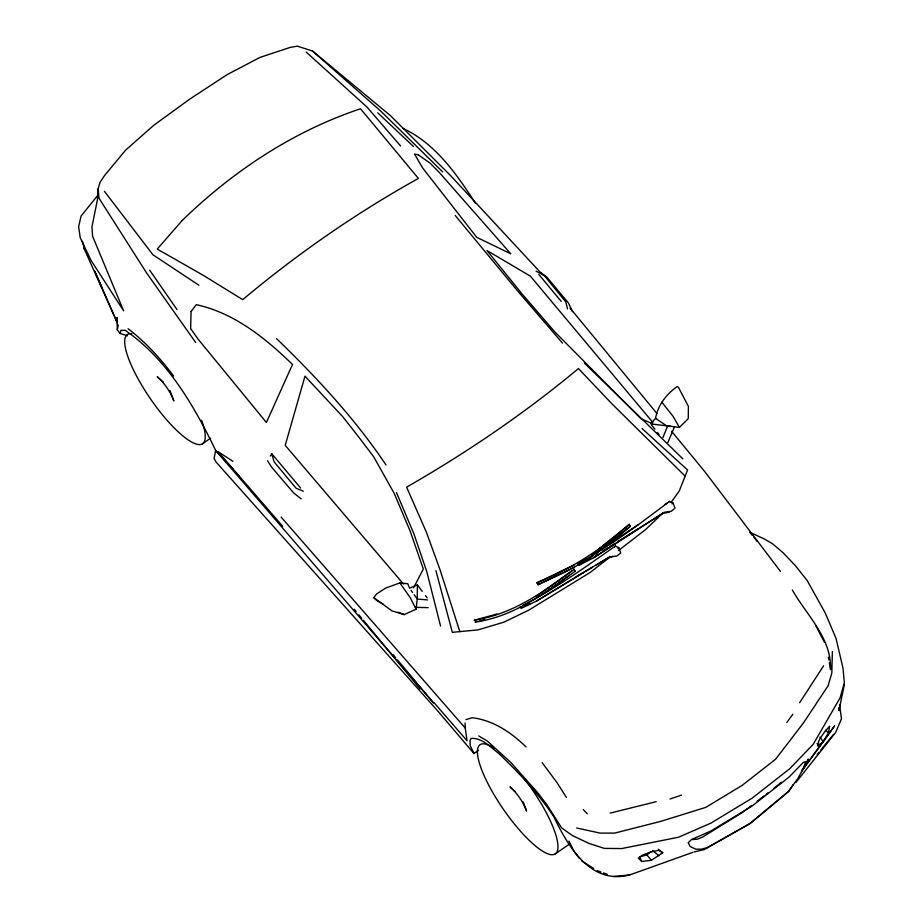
<?xml version="1.0" encoding="UTF-8"?>
<svg xmlns="http://www.w3.org/2000/svg" width="923" height="923" viewBox="0 0 923 923"><rect width="100%" height="100%" fill="white"/><g stroke="black" fill="none" stroke-linecap="round" stroke-linejoin="round"><path stroke-width="1.38" d="M409.489 588.216L417.381 584.905L417.265 599.062L416.019 609.192L404.251 614.603L398.044 612.191M832.373 651.592L831.819 673.213L828.058 685.835L803.529 722.847L775.655 759.156L742.23 785.335L705.737 807.394L660.833 821.332L614.683 833.088L600.123 833.111L576.725 828M542.574 274.719L450.332 175.358L390.533 115.71L312.493 51.019L297.368 46.15L290.157 47.419L259.986 57.399L227.243 74.567L189.976 98.969L153.829 125.228L125.643 150.103L104.587 175.485L100.03 182.339L98.103 188.938L97.48 199.437L91.954 226.885L92.577 236.196L123.659 310.913L90.915 260.159L80.22 237.73L78.617 226.781L81.086 216.028L98.38 194.591M127.362 335.81L120.117 333.457L117.29 329.903L118.271 325.081M801.672 771.063L823.178 741.769L828.554 732.643L829.639 726.182L824.724 731.743L819.428 739.369L817.513 745.922L823.178 741.769L834.646 725.79L801.672 771.063L808.433 759.064L797.634 778.897L788 791.853L750.549 823.189L707.203 847.614L701.388 849.183L695.78 849.183L690.139 846.483L688.189 842.687L691.581 839.492L710.918 830.988L751.887 806.183L789.13 777.016L803.264 762.421L805.56 761.694L803.702 768.121M844.383 684.612L838.926 710.664L838.661 707.826M655.561 418.407C657.718 405.335 666.51 394.063 677.159 386.575L678.474 387.372L688.373 406.339L688.293 418.592L679.432 427.407L650.715 423.876L655.561 418.407L667.467 426.391L670.086 425.895M120.117 333.457L120.913 330.353L125.205 330.307C167.201 359.289 193.865 405.347 215.659 450.412L433.522 702.945L397.49 659.887M662.91 437.548L667.467 426.391M667.86 442.509L674.251 427.418M413.585 587.836L423.322 569.006L410.193 531.198L394.34 493.632L373.746 456.897L358.793 437.121L342.894 416.884L304.982 376.157L285.219 445.359L403.536 584.109M270.324 456.043L271.708 453.666L300.586 487.99M793.261 784.585L789.119 791.069L749.661 823.778L704.295 849.598L693.865 851.975M799.653 702.68L823.628 665.795M593.212 555.634L587.651 559.915L564.507 572.272L538.017 584.721L536.921 582.794L537.694 582.471C571.475 568.706 602.177 549.023 629.163 524.506L630.259 526.433L596.546 553.073M671.148 502.274L679.236 491.048L687.577 469.992L641.981 428.445M786.823 722.467L792.845 714.206M382.987 603.977L376.711 600.55L373.803 597.619L376.607 593.985L385.583 588.136L399.821 582.921L407.851 583.751L409.074 587.097M795.914 782.439L835.534 732.62L841.476 718.867L839.549 704.676M817.224 754.518L819.036 752.28M820.835 750.053L833.481 734.42M474.11 620.325L474.837 620.06C512.807 614.187 543.993 591.666 574.06 569.399L574.279 569.145M475.16 622.275L475.887 622.01C514.469 616.264 544.339 593.258 575.098 571.349L575.329 571.095M614.568 546.901L615.387 546.07L618.779 547.697L620.729 553.004L616.76 556.096L609.307 556.973L536.309 601.196L521.057 608.395L520.318 606.619M617.949 548.527L618.779 547.697M612.907 556.269L608.488 557.804L596.154 565.026M668.506 502.32L669.487 501.385L672.89 502.908L675.059 508.123M671.909 503.854L672.89 502.908M662.691 513.165L645.8 529.398L618.468 550.535M781.343 782.277L773.982 788.265M674.125 508.908L671.321 511.273L663.995 512.357L593.777 557.688L578.963 565.349L578.213 564.934M608.557 544.57L611.834 541.813M614.014 539.978L616.206 538.132M618.387 536.298L630.409 526.191M662.726 852.737L658.584 850.36L650.473 851.998L642.523 855.079L638.324 858.217L641.82 861.505L651.43 860.282L662.726 852.737L658.284 849.229M597.516 550.027L600.792 547.374M602.973 545.597L629.324 524.276M610.495 556.707L590.005 572.56L528.914 610.057L504.039 622.114L478.022 629.901L452.328 632.336L435.933 570.645M751.541 805.479L742.565 812.367L702.807 836.953L697.534 839.169L692.215 839.549M757.148 801.176L763.886 796.007M766.125 794.288L768.374 792.569M641.82 861.505L639.651 856.902L646.815 854.929L651.43 851.456M535.963 596.57L571.937 570.772M545.066 592.647L569.479 575.214M577.429 563.18L578.179 563.595C610.53 546.024 640.239 523.422 669.487 501.385M202.483 443.79L210.675 438.137M226.354 462.019L215.659 450.412L214.09 458.454L216.19 462.158L437.848 711.068L473.926 753.503L478.576 750.284M555.208 853.937L569.156 844.303M595.347 552.9L601.311 548.977M603.7 547.408L638.289 524.656M591.77 555.254L598.877 550.65M609.538 543.739L615.456 539.897M593.777 557.688L638.151 528.937M639.351 528.164L663.014 513.303L669.083 512.311M595.427 555.577L597.862 554.054M602.742 551.008L607.622 547.962M610.068 546.439L614.949 543.393M617.383 541.87L638.128 528.925M541.686 594.608L544.085 593.12M664.641 504.696L667.537 502.92M536.309 601.196L583.832 572.248L576.413 576.598M585.067 571.533L592.462 567.195M615.387 546.07C585.494 566.918 555.404 588.736 522.787 605.407M574.141 564.934L536.921 582.794M564.011 572.295L573.991 567.46M538.017 584.721L562.718 572.918M526.191 605.292L530.16 603.665M692.527 852.448L629.982 874.854L613.472 876.55M670.006 798.983L681.462 795.176M465.873 719.628L472.149 717.759C493.136 720.182 511.296 732.516 526.064 746.972M475.46 619.956L497.162 613.945M479.222 621.156L484.656 619.645M610.172 813.094L656.218 801.672M629.036 875.119C589.612 884.707 567.841 845.606 553.592 816.394C538.155 793.042 518.726 772.701 498.651 753.33C490.517 747.249 482.083 737.604 471.042 738.4L470.015 740.627L470.188 745.496L473.926 753.503M415.362 607.346L428.214 607.646M427.511 599.904L417.265 599.062L414.15 594.724M404.251 614.603L391.963 610.888L373.803 597.619M597.193 870.654L600.942 872.016M603.457 872.916L607.207 874.277M303.286 491.209L296.052 488.198L274.108 461.846L271.708 453.666M652.226 423.588L641.012 418.777L554.85 331.922L521.68 293.502L486.998 250.548L530.39 276.162L652.873 422.457M403.189 128.459C435.391 143.584 456.7 174.089 475.368 203.21M536.113 271.2L544.224 275.446L565.845 302.017L567.46 308.905M478.714 735.931L487.229 740.973L510.777 762.433L537.013 791.888L546.993 804.821L561.565 827.816L572.341 835.534L588.909 843.403L604.346 848.387L621.71 848.56L678.601 837.207L710.964 823.097L752.199 798.118L789.684 768.767L813.198 744.319L840.092 697.869L844.36 682.755L842.987 668.067L836.03 638.404L825.174 612.849L807.187 580.532L795.568 565.891L783.05 552.692L772.747 543.935L764.221 538.905L749.753 532.283L752.28 535.34M582.009 861.136L593.685 868.451M232.873 461.338L217.943 451.509L282.634 526.237M198.895 285.219L152.941 254.783L104.437 191.349M540.463 272.47L546.82 277.108L568.533 303.113L572.433 311.639M301.14 498.858L293.572 492.859L271.547 467.073L267.566 460.796M652.573 850.591L658.999 855.794M128.089 328.738C145.592 342.121 160.521 358.539 173.686 376.146M825.566 730.128L828.554 732.643M312.493 51.019L380.934 111.256L442.694 171.943M163.394 382.18L157.268 376.769C164.629 383.31 170.432 391.698 173.847 400.94L169.959 390.567M515.092 791.415L509.992 786.915C517.353 793.457 523.156 801.833 526.572 811.075L523.168 802.006M306.217 52.092L366.985 107.068L400.605 146.019M377.761 112.825L413.377 146.422M682.858 458.846L584.317 362.97M685.143 476.13L611.88 403.778L578.467 368.565C524.841 413.158 467.084 452.455 406.616 487.159L426.241 531.879L439.971 569.56L459.827 631.632M276.635 338.695C316.635 377.426 354.928 418.615 385.999 464.95M583.221 809.517L587.259 813.798M229.273 465.18L233.161 469.392M236.069 472.564L238.988 475.726M562.534 343.125L518.726 292.256L455.201 215.463M281.157 517.134L465.25 728.074L467.038 740.742L434.052 702.703M646.815 854.929L651.43 860.282M392.875 654.361L395.644 657.672M538.801 274.431L561.196 301.36M354.294 609.261L356.128 611.476M358.874 614.799L361.608 618.11M363.443 620.325L420.138 688.927M570.022 308.028L656.934 413.516M671.575 431.283L704.503 471.261L780.454 571.418M753.964 537.382L757.322 541.478M661.803 402.128L673.109 416.4L679.432 427.407M651.557 424.938L654.892 429.207M657.395 432.402L659.068 434.525M417.381 584.905L422.273 591.378M425.526 595.693L427.153 597.85M579.425 858.436L574.014 851.26L568.926 841.107M542.17 762.71L556.927 782.508L566.387 797.414M411.047 590.385L412.593 592.554M195.63 342.445L146.607 272.966L99.061 198.307L98.103 188.938M399.821 582.921L410.308 597.769L416.019 609.192M819.97 737.142L823.178 741.769M149.711 270.197L176.974 309.563M792.361 590.051C806.829 615.491 831.796 638.197 830.55 669.683L829.327 662.726M629.163 524.506L630.259 526.433M537.694 582.471L538.79 584.397M574.06 569.399L575.098 571.349M474.837 620.06L475.887 622.01M815.667 625.39L824.481 642.362M817.086 743.488L818.286 745.865M82.447 241.318L84.281 248.979L117.256 322.738L117.013 317.5L117.29 329.903M578.179 563.595L578.963 565.349M102.165 288.068L94.734 271.12L117.256 322.738M396.486 492.594L413.896 533.817L426.738 571.475L440.571 626.048M828.335 657.141L828.831 659.933M83.924 246.406L84.281 248.979M465.077 723.021L465.25 728.074M201.583 420.253A66.306 17.456 55.4 0 1 161.41 413.539A66.306 17.456 55.4 0 1 131.862 333.768M521.345 774.985A66.306 17.456 55.4 0 1 555.127 853.983A66.306 17.456 55.4 0 1 492.72 792.407A66.306 17.456 55.4 0 1 494.451 748.449M191.073 311.501L190.657 328.646L197.903 338.891L266.401 422.492L292.499 364.47C265.363 338.083 234.073 312.793 196.276 304.682L191.073 311.501M182.2 220.482L157.233 249.06L203.775 275.608L242.726 299.652C297.333 253.848 356.105 213.086 418.396 178.427L360.524 108.776C293.283 131.181 232.838 171.274 182.2 220.482M418.2 154.752L414.508 154.072L422.746 168.113L476.73 237.326L510.8 253.825L439.198 172.37L430.256 163.29L418.2 154.752"/></g></svg>
